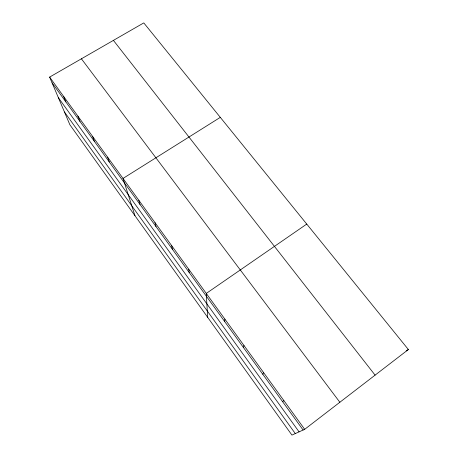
<?xml version="1.0" encoding="UTF-8"?>
<svg xmlns="http://www.w3.org/2000/svg" width="458" height="458" viewBox="0 0 458 458"><rect width="100%" height="100%" fill="white"/><g stroke="black" fill="none" stroke-linecap="round" stroke-linejoin="round"><path stroke-width="0.69" d="M224.706 321.596L224.849 319.077M243.484 347.565L243.954 345.458M262.795 374.272L263.608 372.606M282.666 401.746L283.846 400.544M304.679 429.323L408.376 349.523L143.783 22.9L49.624 77.093L69.874 124.748L291.935 435.1L304.679 429.323L49.624 77.093M306.751 224.076L206.277 293.429L207.64 317.297M220.309 117.362L123.007 178.437L134.967 215.724M406.2 350.885L408.376 349.523M113.412 40.378L375.096 375.136M81.404 58.801L339.853 402.256M52.052 82.812L303.116 430.033M58.395 97.737L299.074 431.86M64.435 111.952L295.29 433.577M63.593 96.386L65.849 101.888M77.906 116.149L79.973 121.422M92.568 136.398L94.44 141.43M107.601 157.157L109.262 161.932M138.808 200.261L140.028 204.48M155.022 222.645L155.995 226.567M171.658 245.625L172.38 249.221M188.742 269.212L189.188 272.47"/></g></svg>
